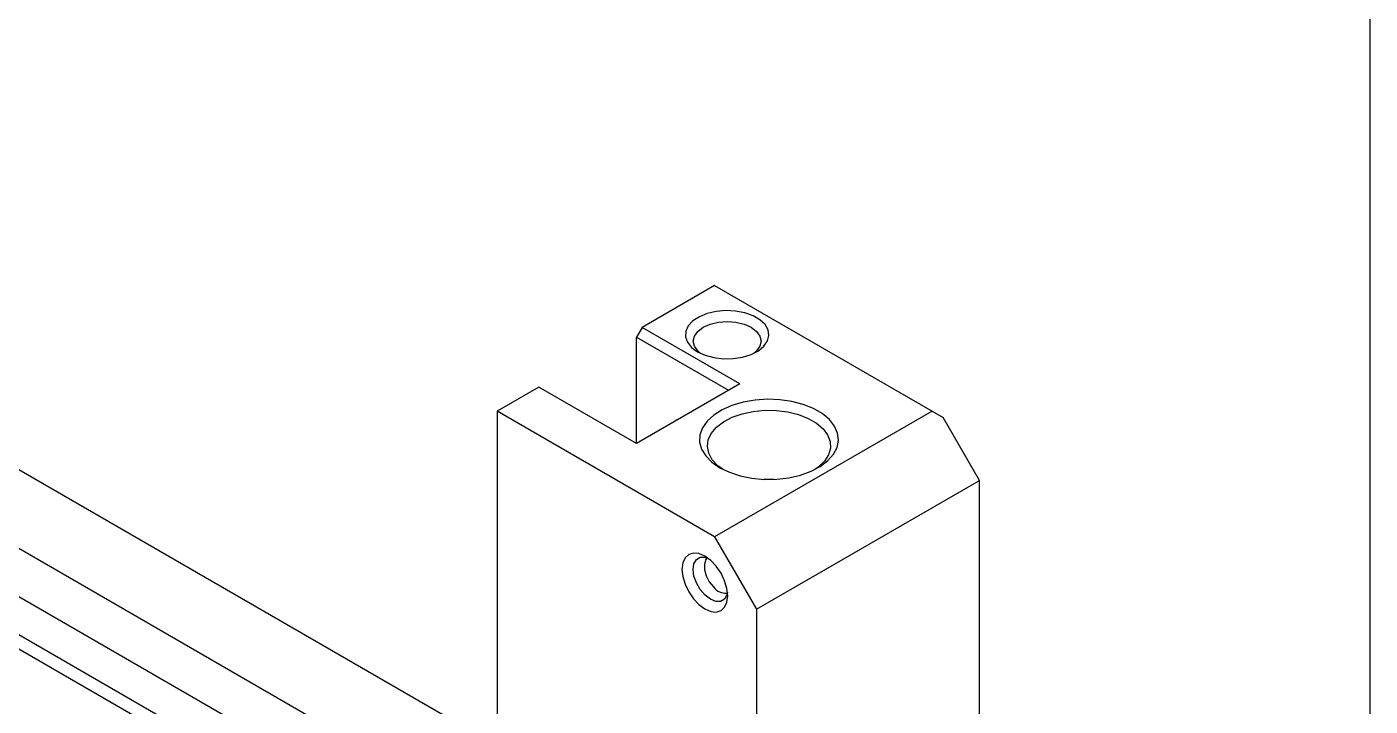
# Model space of a CAD drawing. Extents: x 0 to 278, y 1 to 215.
# Drawn here: x 256.36 to 277.99, y 189.54 to 200.48 of the extents above; entities that cross this region are included whole.
import ezdxf

# ---------------------------------------------------------------- set-up
doc = ezdxf.new("R2010")
doc.units = 0
doc.layers.get('0').update_dxf_attribs({"linetype": 'CONTINUOUS'})

msp = doc.modelspace()

# ---------------------------------------------------------------- linework, layer by layer
at = {"color": 7, "linetype": 'CONTINUOUS'}
for p, q in [((277.9892, 0.9032), (277.9892, 214.6454)), ((263.9303, 188.897), (243.3655, 200.7688)), ((240.6097, 200.3183), (263.9303, 186.8556)), ((242.271, 200.137), (263.9303, 187.6333)), ((240.4469, 199.7991), (263.9303, 186.2424)), ((240.4469, 199.5699), (263.9303, 186.0133)), ((267.4326, 196.3119), (266.2652, 195.638)), ((267.4326, 196.3119), (270.9349, 194.2901)), ((266.2652, 195.638), (266.1754, 195.4824)), ((267.8367, 194.7307), (266.2652, 195.638)), ((266.1754, 195.4824), (267.6571, 194.627)), ((266.1754, 193.7717), (266.1754, 195.4824)), ((267.8367, 194.7307), (266.1754, 193.7717)), ((264.6038, 194.6789), (263.9303, 194.2901)), ((266.1754, 193.7717), (264.6038, 194.6789)), ((263.9303, 194.2901), (263.9303, 184.7496)), ((267.4326, 192.2682), (263.9303, 194.2901)), ((270.9349, 194.2901), (267.4326, 192.2682)), ((270.9349, 194.2901), (271.1145, 194.1864)), ((271.6982, 193.1754), (271.1145, 194.1864)), ((268.1061, 191.1017), (271.6982, 193.1754)), ((271.6982, 184.4126), (271.6982, 193.1754)), ((267.4326, 192.2682), (268.1061, 191.1017)), ((267.3044, 191.93), (267.285, 191.8884)), ((267.5911, 191.3581), (267.6369, 191.3541)), ((268.1061, 191.1017), (268.1061, 182.339))]:
    msp.add_line(p, q, dxfattribs=at)
at = {"color": 7, "linetype": 'CONTINUOUS', "flags": 128}
for points in [[(267.1587, 195.2466), (267.2813, 195.1906), (267.4229, 195.1525), (267.576, 195.1342), (267.7322, 195.1369), (267.8832, 195.1602), (268.0207, 195.203), (268.1375, 195.263), (268.2271, 195.3369), (268.2848, 195.4208), (268.3075, 195.51), (268.2938, 195.5999), (268.2447, 195.6855), (268.1626, 195.7623), (268.0521, 195.8261), (267.9191, 195.8735), (267.7708, 195.9019), (267.6151, 195.9097), (267.4604, 195.8967), (267.3152, 195.8634), (267.1872, 195.8116), (267.0833, 195.7442), (267.0091, 195.6648), (266.9687, 195.5776), (266.9641, 195.4875), (266.9957, 195.3991), (267.0618, 195.3173), (267.1587, 195.2466)], [(267.2082, 195.2207), (267.1617, 195.26), (267.1072, 195.336), (267.0885, 195.4176), (267.1072, 195.4992), (267.1617, 195.5753), (267.2485, 195.6405), (267.3616, 195.6906), (267.4933, 195.7221), (267.6346, 195.7329), (267.776, 195.7221), (267.9077, 195.6906), (268.0208, 195.6405), (268.1076, 195.5753), (268.1621, 195.4992), (268.1807, 195.4176), (268.1621, 195.336), (268.1076, 195.26), (268.0611, 195.2207)], [(267.5168, 193.3796), (267.6708, 193.3054), (267.8453, 193.2482), (268.0347, 193.21), (268.2329, 193.1918), (268.4335, 193.1944), (268.63, 193.2177), (268.8163, 193.2608), (268.9862, 193.3224), (269.1343, 193.4006), (269.2558, 193.4927), (269.3469, 193.5959), (269.4046, 193.7069), (269.4271, 193.822), (269.4136, 193.9375), (269.3646, 194.0499), (269.2816, 194.1553), (269.1673, 194.2505), (269.0254, 194.3324), (268.8605, 194.3984), (268.6778, 194.4463), (268.4832, 194.4746), (268.2831, 194.4824), (268.0837, 194.4694), (267.8915, 194.4361), (267.7127, 194.3835), (267.5531, 194.3134), (267.4177, 194.2279), (267.311, 194.1298), (267.2363, 194.0223), (267.196, 193.9088), (267.1915, 193.793), (267.2229, 193.6786), (267.2892, 193.5693), (267.3882, 193.4685), (267.5168, 193.3796)], [(267.5643, 193.3538), (267.4865, 193.4117), (267.3961, 193.5073), (267.3387, 193.611), (267.3163, 193.7191), (267.3297, 193.8278), (267.3785, 193.9329), (267.461, 194.0309), (267.574, 194.1181), (267.7136, 194.1913), (267.8746, 194.248), (268.0514, 194.286), (268.2374, 194.3041), (268.426, 194.3015), (268.6103, 194.2783), (268.7837, 194.2355), (268.9399, 194.1744), (269.0733, 194.0974), (269.179, 194.0073), (269.2532, 193.9072), (269.2933, 193.8008), (269.2978, 193.6919), (269.2665, 193.5845), (269.2006, 193.4825), (269.1025, 193.3895), (269.0521, 193.3538)], [(268.3841, 193.1919), (268.2432, 193.1924), (268.2323, 193.1919)], [(267.2754, 191.1042), (267.3707, 191.0637), (267.4595, 191.0549), (267.5358, 191.0784), (267.5943, 191.1327), (267.6311, 191.214), (267.6436, 191.3168), (267.6311, 191.4341), (267.5943, 191.5579), (267.5358, 191.6797), (267.4595, 191.7913), (267.3707, 191.885), (267.2754, 191.9545), (267.1801, 191.9951), (267.0913, 192.0039), (267.0151, 191.9803), (266.9566, 191.926), (266.9198, 191.8447), (266.9072, 191.7419), (266.9198, 191.6246), (266.9566, 191.5009), (267.0151, 191.379), (267.0913, 191.2674), (267.1801, 191.1737), (267.2754, 191.1042)], [(267.3652, 191.2597), (267.2792, 191.3251), (267.2016, 191.4156), (267.14, 191.5223), (267.1005, 191.6347), (267.0869, 191.7419), (267.1005, 191.8334), (267.14, 191.9002), (267.2016, 191.9357), (267.2792, 191.9366), (267.3262, 191.9221)], [(267.312, 191.9275), (267.2909, 191.8998), (267.2685, 191.8278), (267.2711, 191.7376), (267.2985, 191.6389), (267.3478, 191.5423), (267.4135, 191.4584)], [(267.6405, 191.3741), (267.63, 191.329), (267.5905, 191.2622), (267.5289, 191.2267), (267.4513, 191.2258), (267.3652, 191.2597)]]:
    msp.add_lwpolyline(points, dxfattribs=at)
at = {"color": 7, "linetype": 'CONTINUOUS'}
msp.add_arc((267.6041, 191.5925), 0.2331, 215.12918, 278.47369, dxfattribs=at)

doc.saveas('drawing.dxf')
